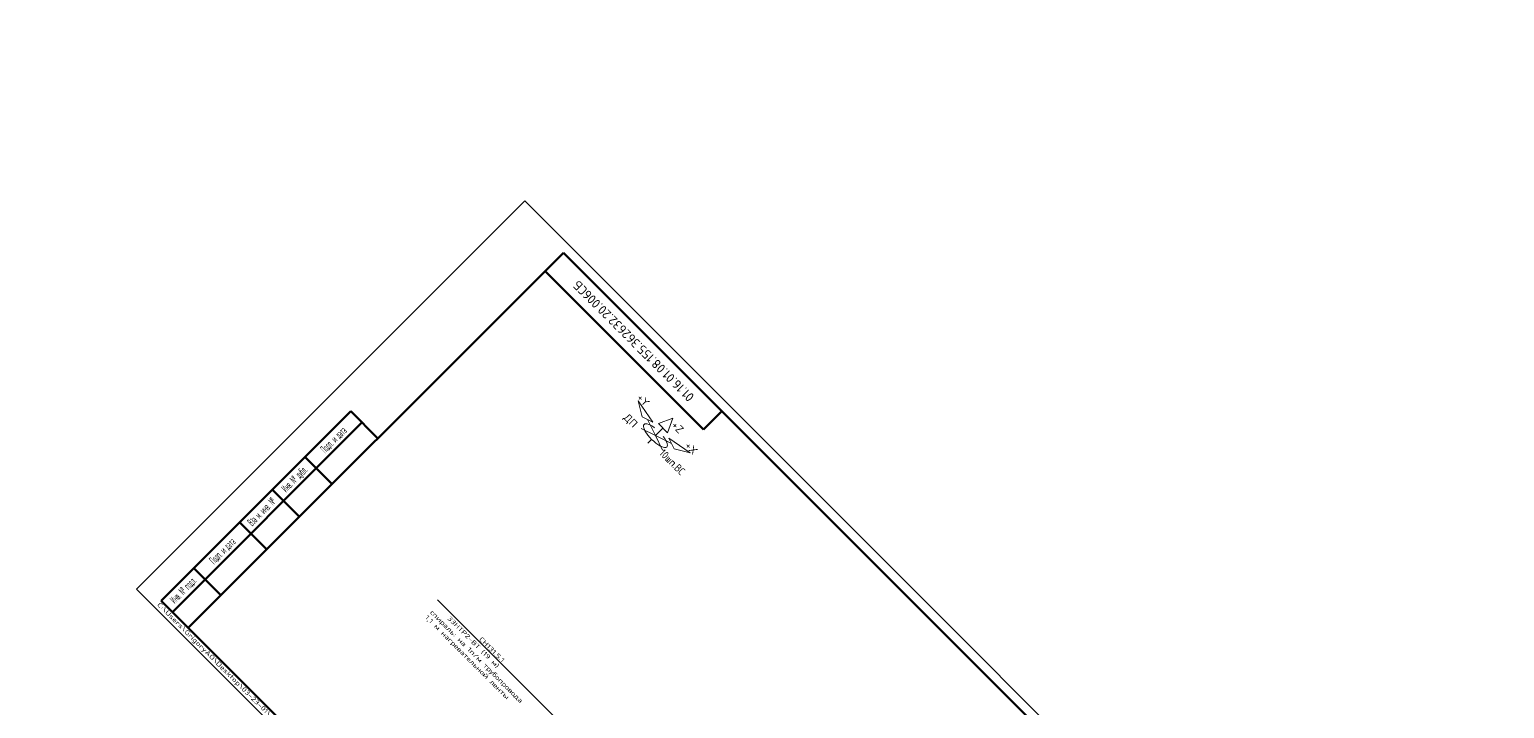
# Model space of a CAD drawing. Header units: millimetres. Extents: x -1501 to 8157, y -8271 to 1386.
# Drawn here: x 5970.7 to 6431.4, y -6002.8 to -5790.7 of the extents above; entities that cross this region are included whole.
import ezdxf
from ezdxf import colors
from ezdxf.entities.mleader import LeaderData, LeaderLine
from ezdxf.enums import TextEntityAlignment as Align
from ezdxf.math import Vec2, Vec3

# ---------------------------------------------------------------- set-up
doc = ezdxf.new("R2010")
doc.units = ezdxf.units.MM
doc.header["$MEASUREMENT"] = 0
for name, color, linetype, lineweight in [('--TEXT--', 7, 'Continuous', 25), ('OFORMLENIE', 7, 'Continuous', 25), ('подложка', 253, 'Continuous', 13)]:
    doc.layers.add(name, color=color, linetype=linetype, lineweight=lineweight)
doc.layers.add('непечат', color=2, linetype='Continuous', plot=False)
doc.styles.add('GOST 2.304', font='CS_Gost2304.shx')
doc.styles.add('GOST_2.304', font='CS_Gost2304.shx', dxfattribs={"height": 2.5})
doc.styles.add('Style-CS_Gost2304', font='CS_Gost2304.shx')
doc.styles.add('TNR_30', font='times.ttf', dxfattribs={"height": 3})

# ---------------------------------------------------------------- blocks, each defined once
blk = doc.blocks.new('_DotSmall')
at = {"color": 0, "linetype": 'ByBlock', "const_width": 0.5}
blk.add_lwpolyline([(-0.0625, 0, 1), (0.0625, 0, 1)], format="xyb", close=True, dxfattribs=at)
blk = doc.blocks.new('*U21')
at = {"color": 0, "linetype": 'ByBlock', "lineweight": -2}
blk.add_lwpolyline([(420, 297), (0, 297), (0, 0), (420, 0)], close=True, dxfattribs=at)
at = {"color": 0, "linetype": 'ByBlock', "lineweight": 50}
blk.add_lwpolyline([(20, 292), (415, 292), (415, 5), (20, 5)], close=True, dxfattribs=at)
at = {"color": 0, "linetype": 'ByBlock', "lineweight": -2, "style": 'GOST_2.304'}
blk.add_text('Формат А3', height=2.5, dxfattribs=at).set_placement((410, 2.5), align=Align.MIDDLE_RIGHT)
at = {"color": 0, "linetype": 'ByBlock', "lineweight": -2, "insert": (8, 2.5), "char_height": 2.5, "attachment_point": 4, "style": 'GOST_2.304'}
blk.add_mtext('C:\\\\Users\\\\GrigoryAO\\\\Desktop\\\\03-23-01\\\\4550.70.ВП00.008.0155.362632.20.006 ТОП-12, ТКМ-12\\\\4550.70.ВП00.008.0155.362632.20.006СБ.Л00.РЕВ0.DWG', dxfattribs=at)
at = {"color": 0, "linetype": 'ByBlock', "lineweight": -2, "style": 'TNR_30'}
blk.add_attdef('ВЕРХНИЙ_НОМЕР_ЛИСТА', text='', height=3, dxfattribs=at).set_placement((410, 287), align=Align.MIDDLE_CENTER)
blk = doc.blocks.new('ST_Left')
at = {"color": 0, "linetype": 'ByBlock', "lineweight": 50}
for p, q in [((8, 150), (8, 5)), ((20, 150), (8, 150)), ((13, 5), (13, 150)), ((8, 115), (20, 115)), ((8, 90), (20, 90)), ((20, 65), (8, 65)), ((20, 30), (8, 30)), ((8, 5), (20, 5))]:
    blk.add_line(p, q, dxfattribs=at)
at = {"color": 0, "linetype": 'ByBlock', "lineweight": -2, "style": 'GOST_2.304'}
for s, p in [('Подп. и дата', (10.5, 132.5)), ('Инв. № дубл.', (10.5, 102.5)), ('Вза м. инв. №', (10.5, 77.5)), ('Подп. и дата', (10.5, 47.5)), ('Инв. № подл.', (10.5, 17.5))]:
    blk.add_text(s, height=2.5, rotation=90, dxfattribs=at).set_placement(p, align=Align.MIDDLE_CENTER)
at = {"color": 0, "linetype": 'ByBlock', "lineweight": -2, "style": 'GOST_2.304', "flags": 8}
for tag, p in [('ДУБЛ_ДАТА', (16.5, 141.25)), ('НОМЕР_ДУБЛ', (16.5, 102.5)), ('ВЗАМ_ИНВ', (16.5, 77.5)), ('ИНВ_ДАТА', (16.5, 56.25)), ('ИНВ_НОМЕР', (16.5, 17.5))]:
    blk.add_attdef(tag, text='', height=2.5, rotation=90, dxfattribs=at).set_placement(p, align=Align.MIDDLE_CENTER)
blk = doc.blocks.new('ST_Top')
at = {"color": 0, "linetype": 'ByBlock', "lineweight": 50}
blk.add_line((70, 0), (70, -14), dxfattribs=at)
at = {"color": 0, "linetype": 'ByBlock', "lineweight": 50, "extrusion": (0, 1, 0)}
blk.add_line((0, -14), (70, -14), dxfattribs=at)
at = {"color": 0, "linetype": 'ByBlock', "lineweight": -2, "style": 'GOST_2.304', "width": 0.7, "flags": 4}
blk.add_attdef('ШИФР', text='', height=5, rotation=180, dxfattribs=at).set_placement((35, -7), align=Align.MIDDLE_CENTER)

msp = doc.modelspace()

# ---------------------------------------------------------------- linework, layer by layer
at = {"layer": 'непечат', "color": 3, "extrusion": (-0.57735, -0.57735, 0.57735)}
msp.add_lwpolyline([(-1387.86, 992.34), (10962.33, 992.34), (10962.33, -1271.92), (-1387.86, -1271.92)], close=True, dxfattribs=at)
at = {"layer": 'подложка', "color": 252, "extrusion": (-0.57735, -0.57735, 0.57735)}
for p, q in [((6166.22, -5917.59, 240.21), (6161.72, -5915.34, 237.96)), ((6166.22, -5917.59, 240.21), (6163.72, -5912.59, 242.71)), ((6166.22, -5917.59, 240.21), (6168.56, -5915.25, 244.87)), ((6163.89, -5919.92, 235.54), (6165.06, -5918.75, 237.87)), ((6166.22, -5917.59, 240.21), (6168.47, -5922.09, 237.96)), ((6166.22, -5917.59, 240.21), (6171.22, -5920.09, 242.71))]:
    msp.add_line(p, q, dxfattribs=at)
msp.add_ellipse((6166.22, -5917.59, 240.21), major_axis=(-3.54, 3.54), ratio=0.57735, start_param=5.105088, end_param=10.602875, dxfattribs=at)
at = {"layer": 'подложка', "color": 252}
for points in [[(6160.81, -5906.75, 245.62), (6165.39, -5913.42, 243.54), (6162.06, -5911.75, 241.87)], [(6171.62, -5912.19, 251), (6167.14, -5913.84, 244.87), (6169.97, -5916.67, 244.87)], [(6177.06, -5923, 245.62), (6170.39, -5918.42, 243.54), (6172.06, -5921.75, 241.87)]]:
    msp.add_3dface(points, dxfattribs=at)

# ---------------------------------------------------------------- block references
at = {"layer": 'OFORMLENIE', "extrusion": (-0.57735, -0.57735, 0.57735)}
for name in ['*U21', 'ST_Left']:
    msp.add_blockref(name, (8463.84, 47.27), dxfattribs=at)
ref = msp.add_blockref('ST_Top', (8483.84, 339.27), dxfattribs=at)
ref.add_attrib('ШИФР', '01.16.01.08.155.362632.20.006СБ', dxfattribs={"layer": '0', "color": 0, "linetype": 'ByBlock', "lineweight": -2, "extrusion": (-0.57735, -0.57735, 0.57735), "height": 5, "rotation": 180, "style": 'GOST_2.304', "width": 0.7}).set_placement((8518.84, 332.27), align=Align.MIDDLE_CENTER)

# ---------------------------------------------------------------- texts
at = {"layer": '--TEXT--', "extrusion": (-0.57735, -0.57735, 0.57735), "style": 'GOST 2.304'}
for s, p in [('1,1 м нагревательной ленты', (8533.8, 146.51)), ('спираль: на 1п/м трубопровода', (8533.84, 150.36))]:
    msp.add_text(s, height=2.5, dxfattribs=at).set_placement(p)
at = {"layer": 'подложка', "color": 252, "extrusion": (-0.57735, -0.57735, 0.57735), "style": 'Style-CS_Gost2304'}
for s, width, p in [('+Y', 0.75, (8532.04, 308.63, -4.87)), ('ДП', 0.75, (8533.54, 296.01, -4.87)), ('+Z', 0.75, (8545.79, 311.38, -4.87)), ('10шп.ВС', 0.628788, (8549.29, 296.01, -4.87))]:
    msp.add_text(s, height=4.125, dxfattribs=dict(at, width=width)).set_placement(p, align=Align.TOP_LEFT)
at = {"layer": 'подложка', "color": 252, "extrusion": (-0.57735, -0.57735, 0.57735), "style": 'Style-CS_Gost2304', "width": 0.75}
msp.add_text('+X', height=4.125, dxfattribs=at).set_placement((8557.18, 308.63, -4.87), align=Align.TOP_RIGHT)

# ---------------------------------------------------------------- leaders
at = {"layer": '--TEXT--'}
ml = msp.add_multileader_mtext('Standard', dxfattribs=at)
ml.set_content('СН131.5.1\\P33НТР2-ВТ (19 м)', color=7, style='GOST 2.304')
ml.set_leader_properties()
ml.set_arrow_properties(name='DOTSMALL')
ml.build(insert=Vec2(0, 0))
ml.multileader.update_dxf_attribs({"text_left_attachment_type": 6, "text_right_attachment_type": 6, "dogleg_length": 11.2, "arrow_head_size": 2.5})
ctx = ml.context
ctx.base_point, ctx.char_height, ctx.arrow_head_size, ctx.plane_origin, ctx.plane_x_axis, ctx.plane_y_axis = Vec3(6097.36, -5968.08, 129.27), 2.5, 2.5, Vec3(6242.68, -6055.68, 187), Vec3(0.707107, -0.707107, 0), Vec3(0.408248, 0.408248, 0.816497)
ctx.left_attachment, ctx.right_attachment, ctx.text_align_type = 6, 6, 2
notes = []
notes.append((ctx, [(0, (1, 1, 0), (6142.97, -6013.7, 129.27), (-0.707107, 0.707107, 0), 33.19, [(0, [(6147.04, -6031.35, 115.69)], 0, [])])]))
ctx.mtext.insert, ctx.mtext.text_direction, ctx.mtext.defined_height, ctx.mtext.alignment, ctx.mtext.flow_direction, ctx.mtext.extrusion = Vec3(6119.31, -5987.59, 131.72), Vec3(0.707107, -0.707107, 0), 0.0309, 3, 5, Vec3(-0.57735, -0.57735, 0.57735)
for ctx, leaders in notes:
    for number, flags, end, landing, length, lines in leaders:
        leader = LeaderData()
        leader.index, (leader.has_last_leader_line, leader.has_dogleg_vector, leader.attachment_direction) = number, flags
        leader.last_leader_point, leader.dogleg_vector, leader.dogleg_length = Vec3(end), Vec3(landing), length
        for number, points, colour, breaks in lines:
            line = LeaderLine()
            line.index, line.vertices, line.color, line.breaks = number, Vec3.list(points), colors.encode_raw_color(colour), breaks
            leader.lines.append(line)
        ctx.leaders.append(leader)

doc.saveas('drawing.dxf')
